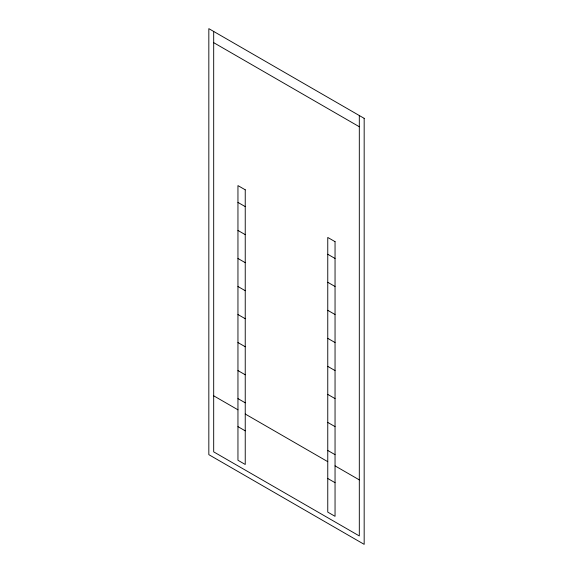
<?xml version="1.0" encoding="UTF-8"?>
<svg xmlns="http://www.w3.org/2000/svg" width="573" height="573" viewBox="0 0 573 573"><rect width="100%" height="100%" fill="white"/><g stroke="black" fill="none" stroke-linecap="round" stroke-linejoin="round"><path stroke-width="0.86" d="M213.686 42.667L359.314 126.748M237.953 202.419L245.237 206.624M327.763 254.269L335.047 258.473M237.953 230.446L245.237 234.651M327.763 282.296L335.047 286.5M237.953 258.473L245.237 262.678M327.763 310.322L335.047 314.527M237.953 286.5L245.237 290.704M327.763 338.349L335.047 342.554M237.953 314.527L245.237 318.731M327.763 366.376L335.047 370.581M237.953 342.554L245.237 346.758M327.763 394.403L335.047 398.607M237.953 370.581L245.237 374.785M327.763 422.43L335.047 426.634M237.953 398.607L245.237 402.812M327.763 450.457L335.047 454.661M213.686 395.807L237.953 409.817M245.237 414.021L327.763 461.673M335.047 465.87L359.314 479.888M237.953 426.634L245.237 430.839M327.763 478.484L335.047 482.688M359.314 115.531L359.314 535.941L213.686 451.861L213.686 31.451M364.17 118.339L208.83 28.65L208.83 454.661L364.17 544.35L364.17 118.339M245.237 189.806L237.953 185.602L237.953 460.269L245.237 464.474L245.237 189.806M335.047 241.656L327.763 237.451L327.763 512.119L335.047 516.323L335.047 241.656"/></g></svg>
